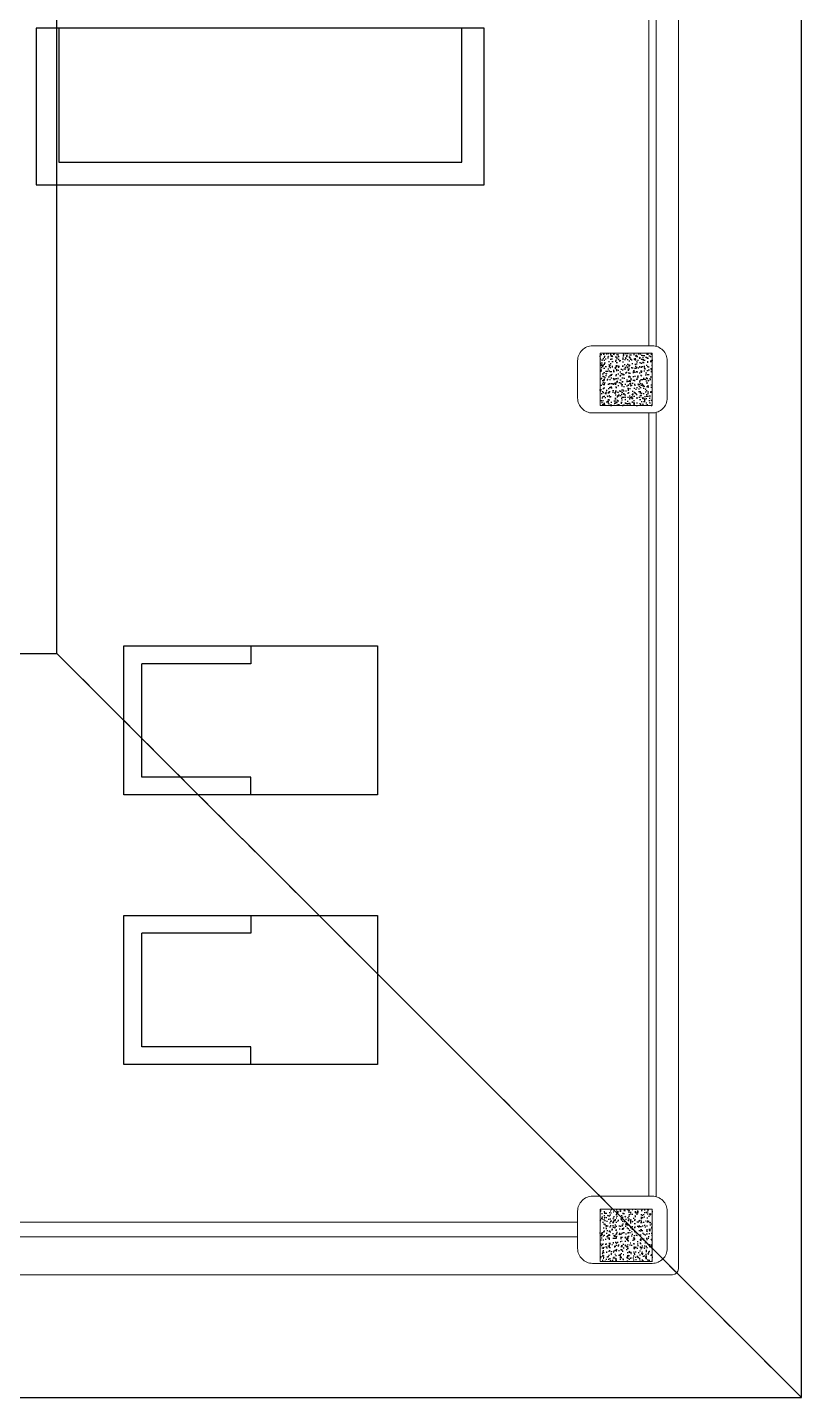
# Model space of a CAD drawing. Header units: metres. Extents: x -232 to 581, y 30 to 789.
# Drawn here: x 240.03 to 245.21, y 587.37 to 596.56 of the extents above; entities that cross this region are included whole.
import ezdxf

# ---------------------------------------------------------------- set-up
doc = ezdxf.new("R2010")
doc.units = ezdxf.units.M
doc.linetypes.add('HIDDEN2', pattern=[0.1875, 0.125, -0.0625])
for name, color, linetype in [('_electricos-Leyenda', 7, 'Continuous'), ('HATCH', 8, 'Continuous'), ('MOBILIARIOS', 252, 'Continuous')]:
    doc.layers.add(name, color=color, linetype=linetype)
for name, color, linetype, lineweight in [('A-WALL', 250, 'Continuous', 20), ('baños', 140, 'Continuous', 0), ('Columnas', 7, 'Continuous', 18), ('muros bajitos', 252, 'Continuous', 5)]:
    doc.layers.add(name, color=color, linetype=linetype, lineweight=lineweight)
doc.layers.add('PISO', color=7, linetype='Continuous', lineweight=5, true_color=0xe6e6e6)
doc.layers.add('Techos 1', color=7, linetype='HIDDEN2', lineweight=9, true_color=0x42391a)
doc.styles.get("Standard").update_dxf_attribs({"font": 'arial.ttf'})
pattern_1 = [(50, (114.33107, 55.238796), (0.058299094, -0.005100507), [0.006096, -0.067056]), (355, (114.33107, 55.238796), (-0.011277895, 0.06113819), [0.0048768, -0.053644987]), (100.451445, (114.33593, 55.23837), (0.0470212, 0.05603768), [0.005180803, -0.056988878]), (46.1842, (114.33107, 55.25505), (0.086745293, -0.013453545), [0.009144, -0.100584]), (96.63556, (114.3383, 55.25393), (0.07596932, 0.07917636), [0.00777121, -0.085483395]), (351.18415, (114.33107, 55.25505), (0.07596932, 0.07917636), [0.00731519, -0.080467114]), (21, (114.3392, 55.25099), (0.048516605, -0.032724863), [0.006096, -0.067056]), (326, (114.3392, 55.25099), (0.01977665, 0.05894015), [0.0048768, -0.0536448]), (71.451445, (114.34324, 55.24826), (0.068293254, 0.026215286), [0.005180803, -0.05698878]), (37.5, (114.331071, 55.238796), (0.000988353, 0.0270576124), [0, -0.05299456, 0, -0.0544576, 0, -0.053848]), (7.5, (114.33107, 55.238796), (0.021382292, 0.032057784), [0, -0.03104896, 0, -0.05177536, 0, -0.0205232]), (327.5, (114.312946, 55.238796), (0.0433889905, -0.001833198), [0, -0.02032, 0, -0.0633984, 0, -0.0841248]), (317.5, (114.304818, 55.238796), (0.047401338, 0.008136477), [0, -0.026416, 0, -0.04210304, 0, -0.0597408])]

# ---------------------------------------------------------------- blocks, each defined once
blk = doc.blocks.new('A$C89702949')
at = {"layer": 'HATCH'}
h = blk.add_hatch(dxfattribs=at)
h.set_pattern_fill('AR-CONC', color=256, scale=0.00032)
h.set_pattern_definition(pattern_1)
h.paths.add_polyline_path([(25.5, 5.74), (25.85, 5.74), (25.85, 6.09), (25.5, 6.09)])
h = blk.add_hatch(dxfattribs=at)
h.set_pattern_fill('AR-CONC', color=256, scale=0.00032)
h.set_pattern_definition(pattern_1)
h.paths.add_polyline_path([(25.5, 0.0021), (25.85, 0.0021), (25.85, 0.3521), (25.5, 0.3521)])
at = {"layer": 'Columnas'}
for points in [[(25.5, 5.74), (25.85, 5.74), (25.85, 6.09), (25.5, 6.09)], [(25.5, 0.0021), (25.85, 0.0021), (25.85, 0.3521), (25.5, 0.3521)]]:
    blk.add_lwpolyline(points, close=True, dxfattribs=at)
blk = doc.blocks.new('20.03.2026 LN 09 SEGUNDO NIVEL ARQ')
at = {"layer": 'A-WALL', "color": 5}
for points in [[(101.1459, -56.7977), (100.7459, -56.7977, -0.414214), (100.6459, -56.6977), (100.6459, -56.4477, -0.414214), (100.7459, -56.3477), (101.1459, -56.3477, -0.414214), (101.2459, -56.4477), (101.2459, -56.6977, -0.414214)], [(101.1459, -62.4986), (100.7459, -62.4986, -0.414214), (100.6459, -62.3986), (100.6459, -62.1486, -0.414214), (100.7459, -62.0486), (101.1459, -62.0486, -0.414214), (101.2459, -62.1486), (101.2459, -62.3986, -0.414214)]]:
    blk.add_lwpolyline(points, format="xyb", close=True, dxfattribs=at)
at = {"layer": 'MOBILIARIOS', "color": 5}
for p, q in [((100.0198, -54.2174), (97.0198, -54.2174)), ((97.0198, -54.2174), (97.0198, -55.2674)), ((97.1698, -54.2174), (97.1698, -55.1174)), ((99.8698, -55.1174), (99.8698, -54.2174)), ((100.0198, -55.2674), (100.0198, -54.2174)), ((97.1698, -55.1174), (99.8698, -55.1174)), ((97.0198, -55.2674), (100.0198, -55.2674)), ((97.6059, -59.3586), (97.6059, -58.3586)), ((97.6059, -58.3586), (99.3059, -58.3586)), ((98.4559, -58.3586), (98.4559, -58.4786)), ((99.3059, -58.3586), (99.3059, -59.3586)), ((97.7259, -59.2386), (97.7259, -58.4786)), ((98.4559, -58.4786), (97.7259, -58.4786)), ((98.4559, -59.2386), (97.7259, -59.2386)), ((98.4559, -59.3586), (98.4559, -59.2386)), ((99.3059, -59.3586), (97.6059, -59.3586)), ((97.6059, -61.1662), (97.6059, -60.1662)), ((97.6059, -60.1662), (99.3059, -60.1662)), ((98.4559, -60.1662), (98.4559, -60.2862)), ((99.3059, -60.1662), (99.3059, -61.1662)), ((97.7259, -61.0462), (97.7259, -60.2862)), ((98.4559, -60.2862), (97.7259, -60.2862)), ((98.4559, -61.0462), (97.7259, -61.0462)), ((98.4559, -61.1662), (98.4559, -61.0462)), ((99.3059, -61.1662), (97.6059, -61.1662))]:
    blk.add_line(p, q, dxfattribs=at)
at = {"layer": 'muros bajitos', "color": 5}
for p, q in [((101.1227, -48.6486), (101.1227, -56.3477)), ((101.1727, -48.645), (101.1727, -56.3514)), ((101.1227, -56.7977), (101.1227, -62.0486)), ((101.1727, -56.794), (101.1727, -62.0523)), ((100.6459, -62.2215), (96.2459, -62.2215)), ((100.6459, -62.3215), (96.2459, -62.3215))]:
    blk.add_line(p, q, dxfattribs=at)
at = {"layer": 'PISO', "color": 5}
for p, q in [((101.3209, -42.4618), (101.3209, -62.5354)), ((96.2159, -62.5754), (101.2809, -62.5754))]:
    blk.add_line(p, q, dxfattribs=at)
blk.add_arc((101.2809, -62.5354), 0.04, 270, 0, dxfattribs=at)
at = {"layer": 'Techos 1', "color": 5}
for p, q in [((102.1459, -63.3986), (102.1459, -41.5986)), ((102.1459, -63.3986), (97.1567, -58.4094)), ((76.6959, -63.3986), (102.1459, -63.3986))]:
    blk.add_line(p, q, dxfattribs=at)
blk.add_lwpolyline([(97.1567, -46.5878), (93.7619, -46.5878), (93.7619, -58.4094), (97.1567, -58.4094)], close=True, dxfattribs=at)
at = {"color": 5}
blk.add_blockref('A$C89702949', (75.2959, -62.4877), dxfattribs=at)
at = {"layer": 'baños', "color": 5, "linetype": 'Continuous', "flags": 8}
for tag, p in [('MODELNUMBER', (83.7813, -42.9175, 0)), ('MATERIAL', (83.7813, -42.9176, 0)), ('PRODUCT', (83.7813, -42.9176, 0)), ('TRADENAME', (83.7813, -42.9176, 0)), ('MODELNUMBER', (84.956, -42.9175, 0)), ('TRADENAME', (84.956, -42.9176, 0)), ('MATERIAL', (84.956, -42.9176, 0)), ('PRODUCT', (84.956, -42.9176, 0))]:
    blk.add_attdef(tag, p, '', height=0.0000254, rotation=180.00008, dxfattribs=at)
at = {"layer": 'baños', "color": 5, "linetype": 'Continuous'}
for tag, p, rotation in [('TRADENAME', (85.8912, -56.9933), 180.00008), ('MODELNUMBER', (85.8912, -56.9934), 180.00008), ('MATERIAL', (85.8914, -56.9932), 180.00008), ('PRODUCT', (85.8914, -56.9933), 180.00008), ('MODELNUMBER', (86.6008, -56.9934), 179.99992), ('MATERIAL', (86.6008, -56.9932), 179.99992), ('PRODUCT', (86.6008, -56.9933), 179.99992), ('TRADENAME', (86.6008, -56.9933), 179.99992)]:
    blk.add_attdef(tag, p, '', height=0.0000254, rotation=rotation, dxfattribs=at)
blk = doc.blocks.new('TECHO ARQ 20.03')
at = {"layer": '_electricos-Leyenda', "color": 30, "true_color": 0xf8991e}
for p, q in [((251.3305, 101.9149), (251.3305, 123.7149)), ((251.3305, 101.9149), (246.3413, 106.9041)), ((225.8805, 101.9149), (251.3305, 101.9149))]:
    blk.add_line(p, q, dxfattribs=at)
blk.add_lwpolyline([(246.3413, 118.7257), (242.9465, 118.7257), (242.9465, 106.9041), (246.3413, 106.9041)], close=True, dxfattribs=at)

msp = doc.modelspace()

# ---------------------------------------------------------------- block references
at = {"color": 1}
for name, p in [('20.03.2026 LN 09 SEGUNDO NIVEL ARQ', (143.0668, 650.7691)), ('TECHO ARQ 20.03', (-6.1178, 485.4555))]:
    msp.add_blockref(name, p, dxfattribs=at)

doc.saveas('drawing.dxf')
